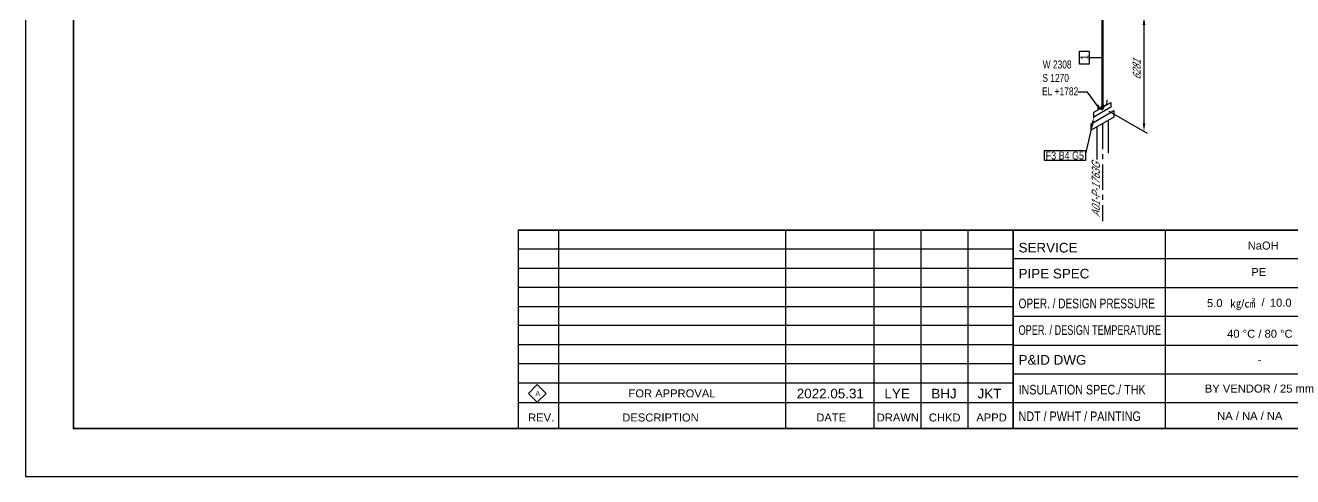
# Model space of a CAD drawing. Header units: millimetres. Extents: x 0 to 594, y 0 to 420.
# Drawn here: x 0 to 395.9, y 0 to 140.9 of the extents above; entities that cross this region are included whole.
import ezdxf
from ezdxf import colors
from ezdxf.entities.mleader import LeaderData, LeaderLine
from ezdxf.enums import TextEntityAlignment as Align
from ezdxf.math import Vec2, Vec3

# ---------------------------------------------------------------- set-up
doc = ezdxf.new("R2010")
doc.units = ezdxf.units.MM
doc.header["$LTSCALE"] = 0.25
doc.linetypes.add('CENTER', pattern=[50.8, 31.75, -6.35, 6.35, -6.35])
doc.linetypes.add('DASHED2', pattern=[9.525, 6.35, -3.175])
for name, color, linetype in [('TITLE', 7, 'Continuous'), ('기기', 6, 'Continuous'), ('밸브', 4, 'Continuous'), ('연속', 7, 'DASHED2'), ('열 추적 선', 7, 'CENTER'), ('용접', 1, 'Continuous'), ('주석', 7, 'Continuous'), ('치수', 1, 'Continuous')]:
    doc.layers.add(name, color=color, linetype=linetype)
doc.layers.add('파이프 작은 보어', color=30, linetype='Continuous', lineweight=50)
doc.styles.add('AdskIsoAnnotation', font='arial.ttf', dxfattribs={"width": 0.8, "height": 1})
doc.styles.add('AdskIsoMetric', font='arial.ttf', dxfattribs={"width": 0.8, "height": 2.5})
doc.styles.add('AdskIsoMetric30', font='arial.ttf', dxfattribs={"width": 0.8, "oblique": 30, "height": 2.5})
doc.styles.add('FF1', font='arial.ttf')
doc.styles.add('MtXpl_', font='')
doc.styles.add('RomanS', font='arial.ttf')
doc.styles.get("Standard").update_dxf_attribs({"font": 'arial.ttf'})
doc.styles.get('MtXpl_').set_extended_font_data('Gulim')
doc.dimstyles.new('AdskIsoMetric', dxfattribs={"dimtxt": 2.5, "dimasz": 2.5, "dimexe": 1, "dimexo": 2, "dimgap": 0.8, "dimtad": 1, "dimdec": 0, "dimrnd": 1, "dimzin": 0, "dimdsep": 46, "dimtxsty": 'AdskIsoMetric', "dimcen": 0, "dimclrt": 7, "dimadec": 0, "dimazin": 0, "dimtfac": 1, "dimtdec": 0, "dimtmove": 1, "dimatfit": 3, "dimfxl": 0, "dimfrac": 2, "dimtolj": 1, "dimtzin": 0, "dimarcsym": 0})

# ---------------------------------------------------------------- blocks, each defined once
blk = doc.blocks.new('*D44')
at = {"layer": 'Defpoints', "color": 0}
for p in [(336.44, 151.05), (349.43, 143.55), (336.44, 115.33)]:
    blk.add_point(p, dxfattribs=at)
at = {"layer": '치수', "color": 0, "lineweight": -2}
for p, q in [((338.44, 149.9), (350.43, 142.98)), ((349.43, 110.33), (349.43, 141.05)), ((338.44, 114.18), (350.43, 107.25))]:
    blk.add_line(p, q, dxfattribs=at)
at = {"layer": '치수', "color": 0}
for points in [[(349.01, 141.05), (349.85, 141.05), (349.43, 143.55)], [(349.01, 110.33), (349.85, 110.33), (349.43, 107.83)]]:
    blk.add_solid(points, dxfattribs=at)
at = {"layer": '치수', "color": 7, "insert": (347.16, 127), "char_height": 2.5, "attachment_point": 5, "rotation": 90, "style": 'AdskIsoMetric30'}
blk.add_mtext('\\A1;6281', dxfattribs=at)
blk = doc.blocks.new('AnnoRect')
at = {"color": 0, "linetype": 'ByBlock', "lineweight": -2}
blk.add_wipeout([(-0.81, -0.6), (-0.81, 0.6), (0.81, 0.6), (0.81, -0.6)], dxfattribs=at)
blk.add_lwpolyline([(-0.81, -0.6), (-0.81, 0.6), (0.81, 0.6), (0.81, -0.6)], close=True, dxfattribs=at)
at = {"color": 0, "linetype": 'ByBlock', "lineweight": -2, "style": 'AdskIsoAnnotation', "width": 0.8}
blk.add_attdef('XX', text='', height=1, dxfattribs=at).set_placement((0, 0), align=Align.MIDDLE_CENTER)
blk = doc.blocks.new('끝 장비-2-IsoRight')
at = {"color": 0, "linetype": 'ByBlock', "lineweight": -2, "extrusion": (-0.707107, -0.408248, 0.57735)}
for p, q in [((-0.088, 0.153), (-0.53, 0.408)), ((-0.088, -0.051), (-0.53, 0.204)), ((-0.088, -0.153), (-0.088, 0.255)), ((-0.088, 0.255), (0, 0.204)), ((0, 0.204), (0, -0.204)), ((0, -0.204), (-0.088, -0.153))]:
    blk.add_line(p, q, dxfattribs=at)
blk = doc.blocks.new('개스킷-2-IsoRight')
at = {"color": 0, "linetype": 'ByBlock', "lineweight": -2, "extrusion": (-1, 0, 0)}
for p in [(-0.053, 0.235), (0.044, 0.179), (-0.044, -0.179), (0.044, -0.23)]:
    blk.add_point(p, dxfattribs=at)
blk = doc.blocks.new('플랜지-2-IsoRight')
at = {"color": 0, "linetype": 'ByBlock', "lineweight": -2}
blk.add_wipeout([(0.044, -0.23), (-0.044, -0.179), (-0.044, 0.23), (0.044, 0.179)], dxfattribs=at)
at = {"color": 0, "linetype": 'ByBlock', "lineweight": -2, "extrusion": (-0.707107, -0.408248, 0.57735)}
for p, q in [((-0.044, -0.179), (-0.044, 0.23)), ((-0.044, 0.23), (0.044, 0.179)), ((0.044, 0.179), (0.044, -0.23)), ((0.044, -0.23), (-0.044, -0.179))]:
    blk.add_line(p, q, dxfattribs=at)
at = {"color": 0, "linetype": 'ByBlock', "lineweight": -2}
blk.add_wipeout([(0.044, -0.23), (-0.044, -0.179), (-0.044, 0.23), (0.044, 0.179)], dxfattribs=at)
at = {"color": 0, "linetype": 'ByBlock', "lineweight": -2, "extrusion": (-0.707107, -0.408248, 0.57735)}
for p, q in [((-0.044, -0.179), (-0.044, 0.23)), ((-0.044, 0.23), (0.044, 0.179)), ((0.044, 0.179), (0.044, -0.23)), ((0.044, -0.23), (-0.044, -0.179))]:
    blk.add_line(p, q, dxfattribs=at)
blk = doc.blocks.new('SocketWeld-2-IsoRight')
blk.add_hatch(color=256).paths.add_polyline_path([(0.006, -0.044), (0.006, -0.044), (0.006, -0.044), (0.006, -0.044), (0.006, -0.044), (0.007, -0.044), (0.007, -0.044), (0.007, -0.044), (0.007, -0.044), (0.007, -0.044), (0.008, -0.044), (0.008, -0.044), (0.008, -0.044), (0.008, -0.044), (0.009, -0.044), (0.009, -0.044), (0.009, -0.044), (0.009, -0.044), (0.009, -0.044), (0.01, -0.044), (0.01, -0.044), (0.01, -0.044), (0.01, -0.044), (0.01, -0.045), (0.011, -0.045), (0.011, -0.045), (0.011, -0.045), (0.011, -0.045), (0.012, -0.045), (0.012, -0.045), (0.012, -0.045), (0.012, -0.045), (0.012, -0.045), (0.013, -0.045), (0.013, -0.045), (0.013, -0.045), (0.013, -0.045), (0.013, -0.045), (0.014, -0.045), (0.014, -0.045), (0.014, -0.045), (0.014, -0.045), (0.015, -0.045), (0.015, -0.045), (0.015, -0.045), (0.015, -0.045), (0.015, -0.046), (0.016, -0.046), (0.016, -0.046), (0.016, -0.046), (0.016, -0.046), (0.016, -0.046), (0.016, -0.046), (0.017, -0.045), (0.017, -0.045), (0.017, -0.045), (0.017, -0.045), (0.017, -0.045), (0.018, -0.045), (0.018, -0.045), (0.018, -0.045), (0.018, -0.045), (0.018, -0.045), (0.018, -0.045), (0.019, -0.045), (0.019, -0.045), (0.019, -0.045), (0.019, -0.045), (0.019, -0.045), (0.02, -0.045), (0.02, -0.045), (0.02, -0.045), (0.02, -0.045), (0.02, -0.045), (0.02, -0.044), (0.021, -0.044), (0.021, -0.044), (0.021, -0.044), (0.021, -0.044), (0.021, -0.044), (0.022, -0.044), (0.022, -0.044), (0.022, -0.044), (0.022, -0.044), (0.022, -0.044), (0.022, -0.044), (0.023, -0.044), (0.023, -0.044), (0.023, -0.044), (0.023, -0.044), (0.023, -0.044), (0.024, -0.044), (0.024, -0.044), (0.024, -0.044), (0.024, -0.044), (0.024, -0.043), (0.024, -0.043), (0.025, -0.043), (0.025, -0.043), (0.025, -0.043), (0.025, -0.043), (0.025, -0.043), (0.025, -0.043), (0.025, -0.043), (0.026, -0.043), (0.026, -0.043), (0.026, -0.042), (0.026, -0.042), (0.026, -0.042), (0.026, -0.042), (0.026, -0.042), (0.026, -0.042), (0.027, -0.042), (0.027, -0.042), (0.027, -0.041), (0.027, -0.041), (0.027, -0.041), (0.027, -0.041), (0.027, -0.041), (0.028, -0.041), (0.028, -0.041), (0.028, -0.04), (0.028, -0.04), (0.028, -0.04), (0.028, -0.04), (0.028, -0.04), (0.028, -0.04), (0.029, -0.04), (0.029, -0.04), (0.029, -0.039), (0.029, -0.039), (0.029, -0.039), (0.029, -0.039), (0.029, -0.039), (0.03, -0.039), (0.03, -0.039), (0.03, -0.038), (0.03, -0.038), (0.03, -0.038), (0.03, -0.038), (0.03, -0.038), (0.03, -0.038), (0.031, -0.038), (0.031, -0.038), (0.031, -0.037), (0.031, -0.037), (0.031, -0.037), (0.031, -0.037), (0.031, -0.037), (0.032, -0.037), (0.032, -0.037), (0.032, -0.037), (0.032, -0.036), (0.032, -0.036), (0.032, -0.036), (0.032, -0.036), (0.032, -0.035), (0.032, -0.035), (0.032, -0.035), (0.032, -0.035), (0.032, -0.035), (0.032, -0.034), (0.032, -0.034), (0.032, -0.034), (0.032, -0.034), (0.033, -0.034), (0.033, -0.033), (0.033, -0.033), (0.033, -0.033), (0.033, -0.033), (0.033, -0.033), (0.033, -0.032), (0.033, -0.032), (0.033, -0.032), (0.033, -0.032), (0.033, -0.032), (0.033, -0.031), (0.033, -0.031), (0.033, -0.031), (0.034, -0.031), (0.034, -0.03), (0.034, -0.03), (0.034, -0.03), (0.034, -0.03), (0.034, -0.03), (0.034, -0.029), (0.034, -0.029), (0.034, -0.029), (0.034, -0.029), (0.034, -0.029), (0.034, -0.028), (0.034, -0.028), (0.034, -0.028), (0.035, -0.028), (0.035, -0.028), (0.035, -0.027), (0.035, -0.027), (0.035, -0.027), (0.035, -0.027), (0.035, -0.027), (0.035, -0.027), (0.035, -0.026), (0.035, -0.026), (0.035, -0.026), (0.035, -0.026), (0.035, -0.025), (0.035, -0.025), (0.035, -0.025), (0.035, -0.024), (0.035, -0.024), (0.035, -0.024), (0.035, -0.024), (0.035, -0.023), (0.035, -0.023), (0.035, -0.023), (0.035, -0.023), (0.035, -0.022), (0.035, -0.022), (0.035, -0.022), (0.035, -0.022), (0.035, -0.021), (0.035, -0.021), (0.035, -0.021), (0.035, -0.021), (0.035, -0.02), (0.035, -0.02), (0.035, -0.02), (0.035, -0.02), (0.035, -0.019), (0.035, -0.019), (0.035, -0.019), (0.035, -0.018), (0.035, -0.018), (0.035, -0.018), (0.035, -0.018), (0.035, -0.017), (0.035, -0.017), (0.035, -0.017), (0.035, -0.017), (0.035, -0.016), (0.035, -0.016), (0.035, -0.016), (0.035, -0.016), (0.035, -0.015), (0.035, -0.015), (0.035, -0.015), (0.035, -0.015), (0.035, -0.014), (0.035, -0.014), (0.035, -0.014), (0.035, -0.014), (0.035, -0.013), (0.035, -0.013), (0.035, -0.013), (0.035, -0.013), (0.035, -0.012), (0.035, -0.012), (0.034, -0.012), (0.034, -0.011), (0.034, -0.011), (0.034, -0.011), (0.034, -0.011), (0.034, -0.01), (0.034, -0.01), (0.034, -0.01), (0.034, -0.009), (0.034, -0.009), (0.034, -0.009), (0.034, -0.009), (0.034, -0.008), (0.034, -0.008), (0.033, -0.008), (0.033, -0.007), (0.033, -0.007), (0.033, -0.007), (0.033, -0.007), (0.033, -0.006), (0.033, -0.006), (0.033, -0.006), (0.033, -0.005), (0.033, -0.005), (0.033, -0.005), (0.033, -0.005), (0.033, -0.004), (0.033, -0.004), (0.032, -0.004), (0.032, -0.003), (0.032, -0.003), (0.032, -0.003), (0.032, -0.003), (0.032, -0.002), (0.032, -0.002), (0.032, -0.002), (0.032, -0.001), (0.032, -0.001), (0.032, -0.001), (0.032, -0.001), (0.032, 0), (0.032, 0), (0.032, 0), (0.032, 0), (0.031, 0.001), (0.031, 0.001), (0.031, 0.001), (0.031, 0.001), (0.031, 0.002), (0.031, 0.002), (0.031, 0.002), (0.03, 0.003), (0.03, 0.003), (0.03, 0.003), (0.03, 0.003), (0.03, 0.004), (0.03, 0.004), (0.03, 0.004), (0.03, 0.005), (0.029, 0.005), (0.029, 0.005), (0.029, 0.006), (0.029, 0.006), (0.029, 0.006), (0.029, 0.006), (0.029, 0.007), (0.028, 0.007), (0.028, 0.007), (0.028, 0.008), (0.028, 0.008), (0.028, 0.008), (0.028, 0.008), (0.028, 0.009), (0.028, 0.009), (0.027, 0.009), (0.027, 0.01), (0.027, 0.01), (0.027, 0.01), (0.027, 0.01), (0.027, 0.011), (0.027, 0.011), (0.026, 0.011), (0.026, 0.012), (0.026, 0.012), (0.026, 0.012), (0.026, 0.012), (0.026, 0.013), (0.026, 0.013), (0.026, 0.013), (0.025, 0.014), (0.025, 0.014), (0.025, 0.014), (0.025, 0.014), (0.025, 0.014), (0.025, 0.015), (0.025, 0.015), (0.024, 0.015), (0.024, 0.015), (0.024, 0.016), (0.024, 0.016), (0.024, 0.016), (0.024, 0.017), (0.023, 0.017), (0.023, 0.017), (0.023, 0.017), (0.023, 0.018), (0.023, 0.018), (0.022, 0.018), (0.022, 0.018), (0.022, 0.019), (0.022, 0.019), (0.022, 0.019), (0.022, 0.019), (0.021, 0.02), (0.021, 0.02), (0.021, 0.02), (0.021, 0.02), (0.021, 0.021), (0.02, 0.021), (0.02, 0.021), (0.02, 0.021), (0.02, 0.022), (0.02, 0.022), (0.02, 0.022), (0.019, 0.022), (0.019, 0.023), (0.019, 0.023), (0.019, 0.023), (0.019, 0.023), (0.018, 0.024), (0.018, 0.024), (0.018, 0.024), (0.018, 0.025), (0.018, 0.025), (0.018, 0.025), (0.017, 0.025), (0.017, 0.026), (0.017, 0.026), (0.017, 0.026), (0.017, 0.026), (0.016, 0.027), (0.016, 0.027), (0.016, 0.027), (0.016, 0.027), (0.016, 0.027), (0.016, 0.028), (0.015, 0.028), (0.015, 0.028), (0.015, 0.028), (0.015, 0.028), (0.015, 0.029), (0.014, 0.029), (0.014, 0.029), (0.014, 0.029), (0.014, 0.029), (0.013, 0.03), (0.013, 0.03), (0.013, 0.03), (0.013, 0.03), (0.013, 0.03), (0.012, 0.031), (0.012, 0.031), (0.012, 0.031), (0.012, 0.031), (0.012, 0.031), (0.011, 0.032), (0.011, 0.032), (0.011, 0.032), (0.011, 0.032), (0.01, 0.032), (0.01, 0.033), (0.01, 0.033), (0.01, 0.033), (0.01, 0.033), (0.009, 0.033), (0.009, 0.034), (0.009, 0.034), (0.009, 0.034), (0.009, 0.034), (0.008, 0.034), (0.008, 0.035), (0.008, 0.035), (0.008, 0.035), (0.007, 0.035), (0.007, 0.035), (0.007, 0.036), (0.007, 0.036), (0.007, 0.036), (0.006, 0.036), (0.006, 0.037), (0.006, 0.037), (0.006, 0.037), (0.006, 0.037), (0.006, 0.037), (0.005, 0.037), (0.005, 0.037), (0.005, 0.038), (0.005, 0.038), (0.004, 0.038), (0.004, 0.038), (0.004, 0.038), (0.004, 0.038), (0.003, 0.038), (0.003, 0.038), (0.003, 0.039), (0.003, 0.039), (0.003, 0.039), (0.002, 0.039), (0.002, 0.039), (0.002, 0.039), (0.002, 0.039), (0.001, 0.039), (0.001, 0.04), (0.001, 0.04), (0.001, 0.04), (0.001, 0.04), (0, 0.04), (0, 0.04), (0, 0.04), (0, 0.041), (-0.001, 0.041), (-0.001, 0.041), (-0.001, 0.041), (-0.001, 0.041), (-0.001, 0.041), (-0.002, 0.041), (-0.002, 0.041), (-0.002, 0.042), (-0.002, 0.042), (-0.003, 0.042), (-0.003, 0.042), (-0.003, 0.042), (-0.003, 0.042), (-0.004, 0.042), (-0.004, 0.042), (-0.004, 0.043), (-0.004, 0.043), (-0.004, 0.043), (-0.005, 0.043), (-0.005, 0.043), (-0.005, 0.043), (-0.005, 0.043), (-0.006, 0.044), (-0.006, 0.044), (-0.006, 0.044), (-0.006, 0.044), (-0.006, 0.044), (-0.006, 0.044), (-0.007, 0.044), (-0.007, 0.044), (-0.007, 0.044), (-0.007, 0.044), (-0.007, 0.044), (-0.008, 0.044), (-0.008, 0.044), (-0.008, 0.044), (-0.008, 0.044), (-0.009, 0.044), (-0.009, 0.044), (-0.009, 0.044), (-0.009, 0.044), (-0.009, 0.044), (-0.01, 0.044), (-0.01, 0.044), (-0.01, 0.044), (-0.01, 0.044), (-0.01, 0.045), (-0.011, 0.045), (-0.011, 0.045), (-0.011, 0.045), (-0.011, 0.045), (-0.012, 0.045), (-0.012, 0.045), (-0.012, 0.045), (-0.012, 0.045), (-0.012, 0.045), (-0.013, 0.045), (-0.013, 0.045), (-0.013, 0.045), (-0.013, 0.045), (-0.013, 0.045), (-0.014, 0.045), (-0.014, 0.045), (-0.014, 0.045), (-0.014, 0.045), (-0.015, 0.045), (-0.015, 0.045), (-0.015, 0.045), (-0.015, 0.045), (-0.015, 0.046), (-0.016, 0.046), (-0.016, 0.046), (-0.016, 0.046), (-0.016, 0.046), (-0.016, 0.046), (-0.016, 0.046), (-0.017, 0.045), (-0.017, 0.045), (-0.017, 0.045), (-0.017, 0.045), (-0.017, 0.045), (-0.018, 0.045), (-0.018, 0.045), (-0.018, 0.045), (-0.018, 0.045), (-0.018, 0.045), (-0.018, 0.045), (-0.019, 0.045), (-0.019, 0.045), (-0.019, 0.045), (-0.019, 0.045), (-0.019, 0.045), (-0.02, 0.045), (-0.02, 0.045), (-0.02, 0.045), (-0.02, 0.045), (-0.02, 0.045), (-0.02, 0.044), (-0.021, 0.044), (-0.021, 0.044), (-0.021, 0.044), (-0.021, 0.044), (-0.021, 0.044), (-0.022, 0.044), (-0.022, 0.044), (-0.022, 0.044), (-0.022, 0.044), (-0.022, 0.044), (-0.022, 0.044), (-0.023, 0.044), (-0.023, 0.044), (-0.023, 0.044), (-0.023, 0.044), (-0.023, 0.044), (-0.024, 0.044), (-0.024, 0.044), (-0.024, 0.044), (-0.024, 0.044), (-0.024, 0.043), (-0.024, 0.043), (-0.025, 0.043), (-0.025, 0.043), (-0.025, 0.043), (-0.025, 0.043), (-0.025, 0.043), (-0.025, 0.043), (-0.025, 0.043), (-0.026, 0.043), (-0.026, 0.043), (-0.026, 0.042), (-0.026, 0.042), (-0.026, 0.042), (-0.026, 0.042), (-0.026, 0.042), (-0.026, 0.042), (-0.027, 0.042), (-0.027, 0.042), (-0.027, 0.041), (-0.027, 0.041), (-0.027, 0.041), (-0.027, 0.041), (-0.027, 0.041), (-0.028, 0.041), (-0.028, 0.041), (-0.028, 0.04), (-0.028, 0.04), (-0.028, 0.04), (-0.028, 0.04), (-0.028, 0.04), (-0.028, 0.04), (-0.029, 0.04), (-0.029, 0.04), (-0.029, 0.039), (-0.029, 0.039), (-0.029, 0.039), (-0.029, 0.039), (-0.029, 0.039), (-0.03, 0.039), (-0.03, 0.039), (-0.03, 0.038), (-0.03, 0.038), (-0.03, 0.038), (-0.03, 0.038), (-0.03, 0.038), (-0.03, 0.038), (-0.031, 0.038), (-0.031, 0.038), (-0.031, 0.037), (-0.031, 0.037), (-0.031, 0.037), (-0.031, 0.037), (-0.031, 0.037), (-0.032, 0.037), (-0.032, 0.037), (-0.032, 0.037), (-0.032, 0.036), (-0.032, 0.036), (-0.032, 0.036), (-0.032, 0.036), (-0.032, 0.035), (-0.032, 0.035), (-0.032, 0.035), (-0.032, 0.035), (-0.032, 0.035), (-0.032, 0.034), (-0.032, 0.034), (-0.032, 0.034), (-0.032, 0.034), (-0.033, 0.034), (-0.033, 0.033), (-0.033, 0.033), (-0.033, 0.033), (-0.033, 0.033), (-0.033, 0.033), (-0.033, 0.032), (-0.033, 0.032), (-0.033, 0.032), (-0.033, 0.032), (-0.033, 0.032), (-0.033, 0.031), (-0.033, 0.031), (-0.033, 0.031), (-0.034, 0.031), (-0.034, 0.03), (-0.034, 0.03), (-0.034, 0.03), (-0.034, 0.03), (-0.034, 0.03), (-0.034, 0.029), (-0.034, 0.029), (-0.034, 0.029), (-0.034, 0.029), (-0.034, 0.029), (-0.034, 0.028), (-0.034, 0.028), (-0.034, 0.028), (-0.035, 0.028), (-0.035, 0.028), (-0.035, 0.027), (-0.035, 0.027), (-0.035, 0.027), (-0.035, 0.027), (-0.035, 0.027), (-0.035, 0.027), (-0.035, 0.026), (-0.035, 0.026), (-0.035, 0.026), (-0.035, 0.026), (-0.035, 0.025), (-0.035, 0.025), (-0.035, 0.025), (-0.035, 0.024), (-0.035, 0.024), (-0.035, 0.024), (-0.035, 0.024), (-0.035, 0.023), (-0.035, 0.023), (-0.035, 0.023), (-0.035, 0.023), (-0.035, 0.022), (-0.035, 0.022), (-0.035, 0.022), (-0.035, 0.022), (-0.035, 0.021), (-0.035, 0.021), (-0.035, 0.021), (-0.035, 0.021), (-0.035, 0.02), (-0.035, 0.02), (-0.035, 0.02), (-0.035, 0.02), (-0.035, 0.019), (-0.035, 0.019), (-0.035, 0.019), (-0.035, 0.018), (-0.035, 0.018), (-0.035, 0.018), (-0.035, 0.018), (-0.035, 0.017), (-0.035, 0.017), (-0.035, 0.017), (-0.035, 0.017), (-0.035, 0.016), (-0.035, 0.016), (-0.035, 0.016), (-0.035, 0.016), (-0.035, 0.015), (-0.035, 0.015), (-0.035, 0.015), (-0.035, 0.015), (-0.035, 0.014), (-0.035, 0.014), (-0.035, 0.014), (-0.035, 0.014), (-0.035, 0.013), (-0.035, 0.013), (-0.035, 0.013), (-0.035, 0.013), (-0.035, 0.012), (-0.035, 0.012), (-0.034, 0.012), (-0.034, 0.011), (-0.034, 0.011), (-0.034, 0.011), (-0.034, 0.011), (-0.034, 0.01), (-0.034, 0.01), (-0.034, 0.01), (-0.034, 0.009), (-0.034, 0.009), (-0.034, 0.009), (-0.034, 0.009), (-0.034, 0.008), (-0.034, 0.008), (-0.033, 0.008), (-0.033, 0.007), (-0.033, 0.007), (-0.033, 0.007), (-0.033, 0.007), (-0.033, 0.006), (-0.033, 0.006), (-0.033, 0.006), (-0.033, 0.005), (-0.033, 0.005), (-0.033, 0.005), (-0.033, 0.005), (-0.033, 0.004), (-0.033, 0.004), (-0.032, 0.004), (-0.032, 0.003), (-0.032, 0.003), (-0.032, 0.003), (-0.032, 0.003), (-0.032, 0.002), (-0.032, 0.002), (-0.032, 0.002), (-0.032, 0.001), (-0.032, 0.001), (-0.032, 0.001), (-0.032, 0.001), (-0.032, 0), (-0.032, 0), (-0.032, 0), (-0.032, 0), (-0.031, -0.001), (-0.031, -0.001), (-0.031, -0.001), (-0.031, -0.001), (-0.031, -0.002), (-0.031, -0.002), (-0.031, -0.002), (-0.03, -0.003), (-0.03, -0.003), (-0.03, -0.003), (-0.03, -0.004), (-0.03, -0.004), (-0.03, -0.004), (-0.03, -0.004), (-0.03, -0.005), (-0.029, -0.005), (-0.029, -0.005), (-0.029, -0.006), (-0.029, -0.006), (-0.029, -0.006), (-0.029, -0.006), (-0.029, -0.007), (-0.028, -0.007), (-0.028, -0.007), (-0.028, -0.008), (-0.028, -0.008), (-0.028, -0.008), (-0.028, -0.008), (-0.028, -0.009), (-0.028, -0.009), (-0.027, -0.009), (-0.027, -0.01), (-0.027, -0.01), (-0.027, -0.01), (-0.027, -0.01), (-0.027, -0.011), (-0.027, -0.011), (-0.026, -0.011), (-0.026, -0.012), (-0.026, -0.012), (-0.026, -0.012), (-0.026, -0.012), (-0.026, -0.013), (-0.026, -0.013), (-0.026, -0.013), (-0.025, -0.014), (-0.025, -0.014), (-0.025, -0.014), (-0.025, -0.014), (-0.025, -0.014), (-0.025, -0.015), (-0.025, -0.015), (-0.024, -0.015), (-0.024, -0.015), (-0.024, -0.016), (-0.024, -0.016), (-0.024, -0.016), (-0.024, -0.017), (-0.023, -0.017), (-0.023, -0.017), (-0.023, -0.017), (-0.023, -0.018), (-0.023, -0.018), (-0.022, -0.018), (-0.022, -0.018), (-0.022, -0.019), (-0.022, -0.019), (-0.022, -0.019), (-0.022, -0.019), (-0.021, -0.02), (-0.021, -0.02), (-0.021, -0.02), (-0.021, -0.02), (-0.021, -0.021), (-0.02, -0.021), (-0.02, -0.021), (-0.02, -0.021), (-0.02, -0.022), (-0.02, -0.022), (-0.02, -0.022), (-0.019, -0.022), (-0.019, -0.023), (-0.019, -0.023), (-0.019, -0.023), (-0.019, -0.023), (-0.018, -0.024), (-0.018, -0.024), (-0.018, -0.024), (-0.018, -0.025), (-0.018, -0.025), (-0.018, -0.025), (-0.017, -0.025), (-0.017, -0.026), (-0.017, -0.026), (-0.017, -0.026), (-0.017, -0.026), (-0.016, -0.027), (-0.016, -0.027), (-0.016, -0.027), (-0.016, -0.027), (-0.016, -0.027), (-0.016, -0.028), (-0.015, -0.028), (-0.015, -0.028), (-0.015, -0.028), (-0.015, -0.028), (-0.015, -0.029), (-0.014, -0.029), (-0.014, -0.029), (-0.014, -0.029), (-0.014, -0.029), (-0.013, -0.03), (-0.013, -0.03), (-0.013, -0.03), (-0.013, -0.03), (-0.013, -0.03), (-0.012, -0.031), (-0.012, -0.031), (-0.012, -0.031), (-0.012, -0.031), (-0.012, -0.031), (-0.011, -0.032), (-0.011, -0.032), (-0.011, -0.032), (-0.011, -0.032), (-0.01, -0.032), (-0.01, -0.033), (-0.01, -0.033), (-0.01, -0.033), (-0.01, -0.033), (-0.009, -0.033), (-0.009, -0.034), (-0.009, -0.034), (-0.009, -0.034), (-0.009, -0.034), (-0.008, -0.034), (-0.008, -0.035), (-0.008, -0.035), (-0.008, -0.035), (-0.007, -0.035), (-0.007, -0.035), (-0.007, -0.036), (-0.007, -0.036), (-0.007, -0.036), (-0.006, -0.036), (-0.006, -0.037), (-0.006, -0.037), (-0.006, -0.037), (-0.006, -0.037), (-0.006, -0.037), (-0.005, -0.037), (-0.005, -0.037), (-0.005, -0.038), (-0.005, -0.038), (-0.004, -0.038), (-0.004, -0.038), (-0.004, -0.038), (-0.004, -0.038), (-0.004, -0.038), (-0.003, -0.038), (-0.003, -0.039), (-0.003, -0.039), (-0.003, -0.039), (-0.002, -0.039), (-0.002, -0.039), (-0.002, -0.039), (-0.002, -0.039), (-0.001, -0.039), (-0.001, -0.04), (-0.001, -0.04), (-0.001, -0.04), (-0.001, -0.04), (0, -0.04), (0, -0.04), (0, -0.04), (0, -0.041), (0.001, -0.041), (0.001, -0.041), (0.001, -0.041), (0.001, -0.041), (0.001, -0.041), (0.002, -0.041), (0.002, -0.041), (0.002, -0.042), (0.002, -0.042), (0.003, -0.042), (0.003, -0.042), (0.003, -0.042), (0.003, -0.042), (0.003, -0.042), (0.004, -0.042), (0.004, -0.043), (0.004, -0.043), (0.004, -0.043), (0.005, -0.043), (0.005, -0.043), (0.005, -0.043), (0.005, -0.043)], flags=0)
at = {"color": 0, "linetype": 'ByBlock', "lineweight": -2, "extrusion": (-0.707107, -0.408248, 0.57735)}
for p, q in [((-0.088, 0.153), (0, 0.102)), ((-0.032, 0.037), (-0.035, 0.027)), ((-0.035, 0.027), (-0.035, 0.014)), ((-0.035, 0.014), (-0.032, 0)), ((-0.025, 0.043), (-0.032, 0.037)), ((-0.016, 0.046), (-0.025, 0.043)), ((-0.006, 0.044), (-0.016, 0.046)), ((0.006, 0.037), (-0.006, 0.044)), ((0, 0.102), (0, -0.102)), ((0.016, 0.027), (0.006, 0.037)), ((0.025, 0.014), (0.016, 0.027)), ((0.032, 0), (0.025, 0.014)), ((0.035, -0.014), (0.032, 0)), ((0, -0.102), (-0.088, -0.051)), ((-0.032, 0), (-0.025, -0.014)), ((-0.025, -0.014), (-0.016, -0.027)), ((-0.016, -0.027), (-0.006, -0.037)), ((-0.006, -0.037), (0.006, -0.044)), ((0.006, -0.044), (0.016, -0.046)), ((0.016, -0.046), (0.025, -0.043)), ((0.025, -0.043), (0.032, -0.037)), ((0.032, -0.037), (0.035, -0.027)), ((0.035, -0.027), (0.035, -0.014))]:
    blk.add_line(p, q, dxfattribs=at)

msp = doc.modelspace()

# ---------------------------------------------------------------- linework, layer by layer
at = {"linetype": 'ByBlock', "lineweight": -2}
for p, q in [((166.559, 77), (166.559, 15.0687)), ((237.417, 77), (237.417, 15.0687)), ((265.0816, 77), (265.0816, 15.0687)), ((279.7211, 77), (279.7211, 15.0687)), ((294.3605, 77), (294.3605, 15.0687)), ((356, 77), (356, 15))]:
    msp.add_line(p, q, dxfattribs=at)
for p, q in [((308.5763, 71), (154, 71)), ((415, 68), (308.5763, 68)), ((308.5763, 65), (154, 65)), ((308.5763, 59.076), (154, 59.076)), ((415, 59), (308.5763, 59)), ((308.5763, 53.076), (154, 53.076)), ((415, 50), (308.5763, 50)), ((308.5763, 47.1521), (154, 47.1521)), ((308.5763, 41.1521), (154, 41.1521)), ((415, 41), (308.5763, 41)), ((308.5763, 35.2281), (154, 35.2281)), ((415, 32), (308.5763, 32)), ((308.5763, 29.2281), (154, 29.2281)), ((308.5763, 23), (154, 23)), ((415, 23), (308.5763, 23))]:
    msp.add_line(p, q)
at = {"linetype": 'ByBlock', "lineweight": -2, "const_width": 0.5}
for points in [[(415, 77), (154, 77), (154, 15)], [(308.5763, 77), (308.5763, 15.1328)]]:
    msp.add_lwpolyline(points, dxfattribs=at)
at = {"layer": 'TITLE', "color": 7, "linetype": 'Continuous'}
msp.add_lwpolyline([(159.9027, 23.2613), (162.6403, 25.999), (159.9027, 28.7366), (157.1651, 25.999)], close=True, dxfattribs=at)
at = {"layer": '열 추적 선', "color": 1}
msp.add_line((336.4397, 110.2277), (336.4397, 79.7955), dxfattribs=at)
at = {"layer": '파이프 작은 보어'}
for points in [[(336.4397, 133.5571), (336.4397, 144.9299)], [(336.4397, 115.3308), (336.4397, 133.5571)]]:
    msp.add_lwpolyline(points, dxfattribs=at)

# ---------------------------------------------------------------- block references
at = {"layer": '밸브', "xscale": 15, "yscale": 15, "zscale": 15, "rotation": 299.9999999983874}
msp.add_blockref('개스킷-2-IsoRight', (336.4397, 113.0344), dxfattribs=at)
at = {"layer": '연속', "xscale": 20, "yscale": 20, "zscale": 20, "rotation": 120.0013696908037}
msp.add_blockref('끝 장비-2-IsoRight', (336.4397, 112.2689), dxfattribs=at)

# ---------------------------------------------------------------- texts
at = {"color": 7, "linetype": 'ByBlock', "lineweight": -2, "style": 'RomanS'}
for s, p in [('SERVICE', (310.25, 70.006)), ('PIPE SPEC', (310.25, 61.8976)), ('P&ID DWG ', (310.25, 34.9726))]:
    msp.add_text(s, height=3, dxfattribs=at).set_placement(p)
at = {"color": 7, "style": 'AdskIsoMetric'}
for s, p in [('NaOH', (381.8083, 70.9098)), ('PE', (382.9468, 62.646)), ('5.0', (369.103, 52.9462)), ('㎏/㎠', (376.3782, 52.8069)), ('/', (386.1261, 53.2022)), ('10.0', (388.7325, 53.0638)), ('40 %%DC / 80 %%DC', (375.399, 43.3833)), ('NA / NA / NA', (372.2839, 17.7298))]:
    msp.add_text(s, height=2.5, dxfattribs=at).set_placement(p)
at = {"color": 7, "linetype": 'ByBlock', "lineweight": -2, "style": 'RomanS'}
for s, width, p in [('OPER. / DESIGN PRESSURE', 0.75, (310.25, 52.5893)), ('OPER. / DESIGN TEMPERATURE', 0.68, (310.25, 44.281)), ('INSULATION SPEC./ THK', 0.8, (310.25, 25.6643)), ('NDT / PWHT / PAINTING', 0.8, (310.25, 17.356))]:
    msp.add_text(s, height=3, dxfattribs=dict(at, width=width)).set_placement(p)
at = {"color": 7, "style": 'AdskIsoMetric'}
for s, p in [('-', (385.5, 36.5)), ('BY VENDOR / 25 mm', (385.5, 27.5)), ('FOR APPROVAL', (201.988, 26))]:
    msp.add_text(s, height=2.5, dxfattribs=at).set_placement(p, align=Align.MIDDLE_CENTER)
at = {"color": 7, "linetype": 'ByBlock', "lineweight": -2, "style": 'RomanS'}
for s, p in [('REV.', (161.1158, 17.2245)), ('DESCRIPTION', (198.4012, 17.2245)), ('DATE', (251.7185, 17.2245)), ('DRAWN', (272.5302, 17.2245)), ('CHKD', (287.1697, 17.2245)), ('APPD', (301.8091, 17.2245))]:
    msp.add_text(s, height=2.5, dxfattribs=at).set_placement(p, align=Align.CENTER)
at = {"color": 7}
for tag, p in [('2022.05.31', (251.4515, 24.4518)), ('LYE', (272.32, 24.4243)), ('BHJ', (286.9594, 24.4243)), ('JKT', (301.1751, 24.4243))]:
    msp.add_attdef(tag, text='', height=3, dxfattribs=at).set_placement(p, align=Align.CENTER)
at = {"layer": 'TITLE', "color": 7, "linetype": 'Continuous', "style": 'FF1'}
msp.add_text('A', height=1.4952, dxfattribs=at).set_placement((159.3541, 25.2225))
at = {"layer": '기기', "style": 'AdskIsoMetric30', "oblique": 30, "width": 0.8}
msp.add_text('A01-P-1763G', height=2.5, rotation=90, dxfattribs=at).set_placement((335.6287, 80.9825))
at = {"layer": '주석', "style": 'MtXpl_', "width": 0.8}
for s, p in [('W 2308', (317.7801, 127.4675)), ('S 1270', (317.6887, 123.2582)), ('EL +1782', (317.5932, 119.0813))]:
    msp.add_text(s, height=2.5, dxfattribs=at).set_placement(p)

# ---------------------------------------------------------------- dimensions: what is measured, and where the dimension line sits
at = {"layer": '치수'}
dim = msp.add_linear_dim(base=(349.43, 143.5536), p1=(336.4397, 115.3308), p2=(336.4397, 151.0536), angle=90, text='6281', dimstyle='AdskIsoMetric', override={"dimtad": 0, "dimlfac": 175.838125, "dimtxsty": 'AdskIsoMetric30', "dimse1": 0, "dimse2": 0, "dimsd1": 0, "dimsd2": 0, "dimtmove": 1}, dxfattribs=at)
dim.commit()
dim.dimension.update_dxf_attribs({"geometry": '*D44', "text_midpoint": (347.1629, 127.0012), "dimtype": 160})

# ---------------------------------------------------------------- leaders
at = {"layer": '주석'}
ml = msp.add_multileader_mtext('Standard', dxfattribs=at)
ml.set_content('')
ml.set_leader_properties()
ml.build(insert=Vec2(0, 0))
ml.multileader.update_dxf_attribs({"dogleg_length": 0, "arrow_head_size": 0})
ctx = ml.context
ctx.base_point, ctx.arrow_head_size, ctx.plane_origin = Vec3(332.3142, 130.8313), 0, Vec3(0.8142, 13.8313)
notes = []
notes.append((ctx, [(0, (1, 1, 0), (332.3142, 130.8313), (-1, 0), 0, [(0, [(336.4397, 130.8313)], 0, [])])]))
ctx.mtext, ml.multileader.dxf.content_type = None, 0
ml = msp.add_multileader_mtext('Standard', dxfattribs=at)
ml.set_content('')
ml.set_leader_properties()
ml.build(insert=Vec2(0, 0))
ml.multileader.update_dxf_attribs({"dogleg_length": 3.0619, "arrow_head_size": 2.5})
ctx = ml.context
ctx.base_point, ctx.arrow_head_size, ctx.plane_origin = Vec3(328.7523, 120.0387), 2.5, Vec3(0.8142, 34.0387)
notes.append((ctx, [(0, (1, 1, 0), (331.8142, 120.0387), (-1, 0), 3.0619, [(0, [(336.4397, 113.7999)], 0, [])])]))
ctx.mtext, ml.multileader.dxf.content_type = None, 0
for ctx, leaders in notes:
    for number, flags, end, landing, length, lines in leaders:
        leader = LeaderData()
        leader.index, (leader.has_last_leader_line, leader.has_dogleg_vector, leader.attachment_direction) = number, flags
        leader.last_leader_point, leader.dogleg_vector, leader.dogleg_length = Vec3(end), Vec3(landing), length
        for number, points, colour, breaks in lines:
            line = LeaderLine()
            line.index, line.vertices, line.color, line.breaks = number, Vec3.list(points), colors.encode_raw_color(colour), breaks
            leader.lines.append(line)
        ctx.leaders.append(leader)

# ---------------------------------------------------------------- next in the draw order: block references
at = {"layer": '밸브', "xscale": 15, "yscale": 15, "zscale": 15, "rotation": 299.9999999984115}
msp.add_blockref('플랜지-2-IsoRight', (336.4397, 114.5653), dxfattribs=at)
at = {"layer": '주석'}
ref = msp.add_blockref('AnnoRect', (330.8142, 130.8313), dxfattribs=dict(at, xscale=2.500000000000001, yscale=2.500000000000001, zscale=2.500000000000001, rotation=90.00000000002461))
ref.add_attrib('XX_001', '1', (332.0693, 130.1587), dxfattribs={"layer": '0', "color": 0, "linetype": 'ByBlock', "lineweight": -2, "height": 2.5, "rotation": 90, "style": 'AdskIsoAnnotation', "width": 0.8})

# ---------------------------------------------------------------- next in the draw order: block references
at = {"layer": '용접', "xscale": 15, "yscale": 15, "zscale": 15, "rotation": 300.0013696907567}
msp.add_blockref('SocketWeld-2-IsoRight', (336.4397, 115.3308), dxfattribs=at)

# ---------------------------------------------------------------- next in the draw order: leaders
at = {"layer": '주석'}
ml = msp.add_multileader_mtext('Standard', dxfattribs=at)
ml.set_content('')
ml.set_leader_properties()
ml.build(insert=Vec2(0, 0))
ml.multileader.update_dxf_attribs({"dogleg_length": 0, "arrow_head_size": 2.5})
ctx = ml.context
ctx.base_point, ctx.arrow_head_size, ctx.plane_origin = Vec3(331.1145, 100.8255), 2.5, Vec3(261.7556, -118.7267)
notes = []
notes.append((ctx, [(0, (1, 1, 0), (331.1145, 100.8255), (-1, 0), 0, [(0, [(333.788, 112.2689)], 0, [])])]))
ctx.mtext, ml.multileader.dxf.content_type = None, 0
for ctx, leaders in notes:
    for number, flags, end, landing, length, lines in leaders:
        leader = LeaderData()
        leader.index, (leader.has_last_leader_line, leader.has_dogleg_vector, leader.attachment_direction) = number, flags
        leader.last_leader_point, leader.dogleg_vector, leader.dogleg_length = Vec3(end), Vec3(landing), length
        for number, points, colour, breaks in lines:
            line = LeaderLine()
            line.index, line.vertices, line.color, line.breaks = number, Vec3.list(points), colors.encode_raw_color(colour), breaks
            leader.lines.append(line)
        ctx.leaders.append(leader)

# ---------------------------------------------------------------- next in the draw order: block references
ref = msp.add_blockref('AnnoRect', (324.7556, 100.2733), dxfattribs=dict(at, xscale=7.855166051660518, yscale=2.586971350613916, zscale=2.5))
ref.add_attrib('XX_001', 'F3 B4 G5', (318.7181, 99.0242), dxfattribs={"layer": '0', "color": 0, "linetype": 'ByBlock', "lineweight": -2, "height": 2.5, "style": 'AdskIsoAnnotation', "width": 0.8})

# ---------------------------------------------------------------- next in the draw order: linework, layer by layer
msp.add_lwpolyline([(0, 0), (594, 0), (594, 420), (0, 420)], close=True)
at = {"const_width": 0.5}
msp.add_lwpolyline([(15, 15), (579, 15), (579, 405), (15, 405)], close=True, dxfattribs=at)

doc.saveas('drawing.dxf')
